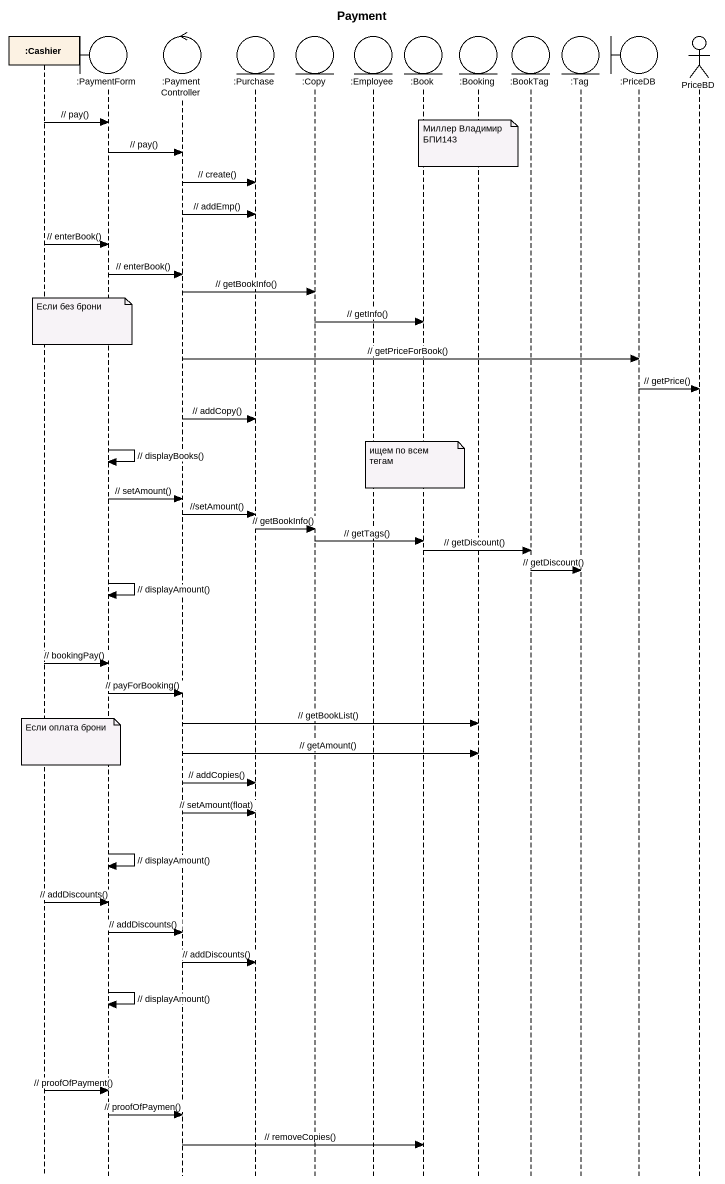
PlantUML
@startuml
title Payment
hide footbox
participant ":Сashier" as Сashier
boundary ":PaymentForm" as PaymentForm
control ":PaymentController" as PaymentController
entity ":Purchase" as Purchase
entity ":Copy" as Copy
entity ":Employee" as Employee
entity ":Book" as Book
entity ":Booking" as Booking
entity ":BookTag" as BookTag
entity ":Tag" as Tag
boundary ":PriceDB" as PriceDB
actor PriceBD

Сashier -> PaymentForm : // pay()
note over Booking
  Миллер Владимир
  БПИ143
end note
PaymentForm -> PaymentController : // pay()
PaymentController -> Purchase : // create()
PaymentController -> Purchase : // addEmp()
Сashier -> PaymentForm : // enterBook()
PaymentForm -> PaymentController : // enterBook()
PaymentController -> Copy : // getBookInfo()
note over PaymentForm : Если без брони
Copy -> Book : // getInfo()
PaymentController -> PriceDB : // getPriceForBook()
PriceDB -> PriceBD : // getPrice()
PaymentController -> Purchase : // addCopy()
PaymentForm -> PaymentForm : // displayBooks()
note over Book : ищем по всем тегам
PaymentForm -> PaymentController : // setAmount()
PaymentController -> Purchase : //setAmount()
Purchase -> Copy : // getBookInfo()
Copy -> Book : // getTags()
Book -> BookTag : // getDiscount()
BookTag -> Tag : // getDiscount()
PaymentForm -> PaymentForm : // displayAmount()
Сashier -> PaymentForm : // bookingPay()
PaymentForm -> PaymentController : // payForBooking()
PaymentController -> Booking : // getBookList()
note over Сashier : Если оплата брони
PaymentController -> Booking : // getAmount()
PaymentController -> Purchase : // addСopies()
PaymentController -> Purchase : // setAmount(float)
PaymentForm -> PaymentForm : // displayAmount()
Сashier -> PaymentForm : // addDiscounts()
PaymentForm -> PaymentController : // addDiscounts()
PaymentController -> Purchase : // addDiscounts()
PaymentForm -> PaymentForm : // displayAmount()
Сashier -> PaymentForm : // proofOfPayment()
PaymentForm -> PaymentController : // proofOfPaymen()
PaymentController -> Book : // removeCopies()
@enduml
